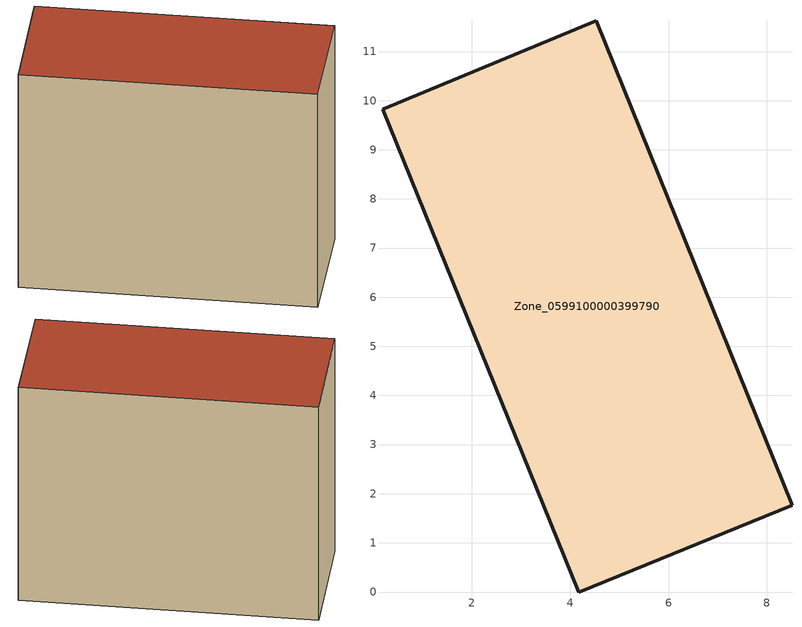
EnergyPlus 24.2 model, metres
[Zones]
Zone_0599100000399790
 floor ground (C_G): 4.53,11.62 8.51,1.77 4.17,0 0.18,9.82 z0
 wall outside (C_F): 4.53,11.62 0.18,9.82 4.17,0 8.51,1.77 4.53,11.62 z0:8.72
 roof outside (C_R): 8.51,1.77 4.53,11.62 0.18,9.82 4.17,0 z8.72
[BUILDING]
Pand.0599100000399790: North Axis=0; Terrain=City; Loads Convergence Tolerance Value=0.04; Temperature Convergence Tolerance Value=0.4; Solar Distribution=FullExterior; Maximum Number of Warmup Days=25; Minimum Number of Warmup Days=1
[Site:Location]
Rotterdam.The.Hague.AP_ZH_NLD Design_Conditions: Latitude=51.96; Longitude=4.45; Time Zone=1; Elevation=-4.5
[SITE:GROUNDTEMPERATURE:BUILDINGSURFACE]
18, 18, 18, 18, 18, 18, 18, 18, 18, 18, 18, 18
[MATERIAL] Thermal Absorptance=0.9; Solar Absorptance=0.7; Visible Absorptance=0.7
Name | Roughness | Thickness | Conductivity | Density | Specific Heat
G.TI.1992-2005 | MediumSmooth | 0.15 | 0.06 | 540 | 1210
F.TI.1992-2005 | Rough | 0.3 | 0.12 | 1920 | 840
R.TI.1992-2005 | MediumRough | 0.2 | 0.08 | 1500 | 1000
[CONSTRUCTION]
C_G: G.TI.1992-2005
C_F: F.TI.1992-2005
C_R: R.TI.1992-2005
[ZONE]
Zone_0599100000399790: Type=1; Multiplier=1; Ceiling Height=Autocalculate; Volume=Autocalculate; Floor Area=autocalculate; Part of Total Floor Area=Yes
[ZONEINFILTRATION:DESIGNFLOWRATE]
Infil_Zone_0599100000399790: Zone or ZoneList or Space or SpaceList=Zone_0599100000399790; Schedule=AlwaysOn; Design Flow Rate Calculation Method=Flow/Area; Flow Rate per Floor Area=0.0015; Constant Term Coefficient=1; Temperature Term Coefficient=0; Velocity Term Coefficient=0; Velocity Squared Term Coefficient=0
[HVACTEMPLATE:ZONE:IDEALLOADSAIRSYSTEM]
Zone_0599100000399790: Maximum Heating Supply Air Temperature=50; Minimum Cooling Supply Air Temperature=13; Maximum Heating Supply Air Humidity Ratio=0.0156; Minimum Cooling Supply Air Humidity Ratio=0.0077; Heating Limit=NoLimit; Cooling Limit=NoLimit; Dehumidification Control Type=ConstantSensibleHeatRatio; Cooling Sensible Heat Ratio=0.7; Dehumidification Setpoint=60; Humidification Control Type=None; Humidification Setpoint=30; Outdoor Air Method=None; Outdoor Air Flow Rate per Person=0.00944; Outdoor Air Flow Rate per Zone Floor Area=0; Outdoor Air Flow Rate per Zone=0; Demand Controlled Ventilation Type=None; Outdoor Air Economizer Type=NoEconomizer; Heat Recovery Type=None; Sensible Heat Recovery Effectiveness=0.7; Latent Heat Recovery Effectiveness=0.65
[ZONECONTROL:THERMOSTAT]
ThermostatControl_Zone_0599100000399790: Zone or ZoneList=Zone_0599100000399790; Control Type Schedule=DualSetpointControlType; Control 1=Thermostat_Zone_0599100000399790; Temperature Difference Between Cutout And Setpoint=0
[THERMOSTATSETPOINT:DUALSETPOINT]
Thermostat_Zone_0599100000399790: Heating Setpoint Temperature Schedule=HeatingSetpoint_Zone_0599100000399790; Cooling Setpoint Temperature Schedule=CoolingSetpoint_Zone_0599100000399790
[SCHEDULE:COMPACT]
HeatingSetpoint_Zone_0599100000399790: Through: 12/31, For: AllDays, Until: 24:00, 21
CoolingSetpoint_Zone_0599100000399790: Through: 12/31, For: AllDays, Until: 24:00, 24
DualSetpointControlType: Through: 12/31, For: AllDays, Until: 24:00, 4
AlwaysOn: Through: 12/31, For: AllDays, Until: 24:00, 1
